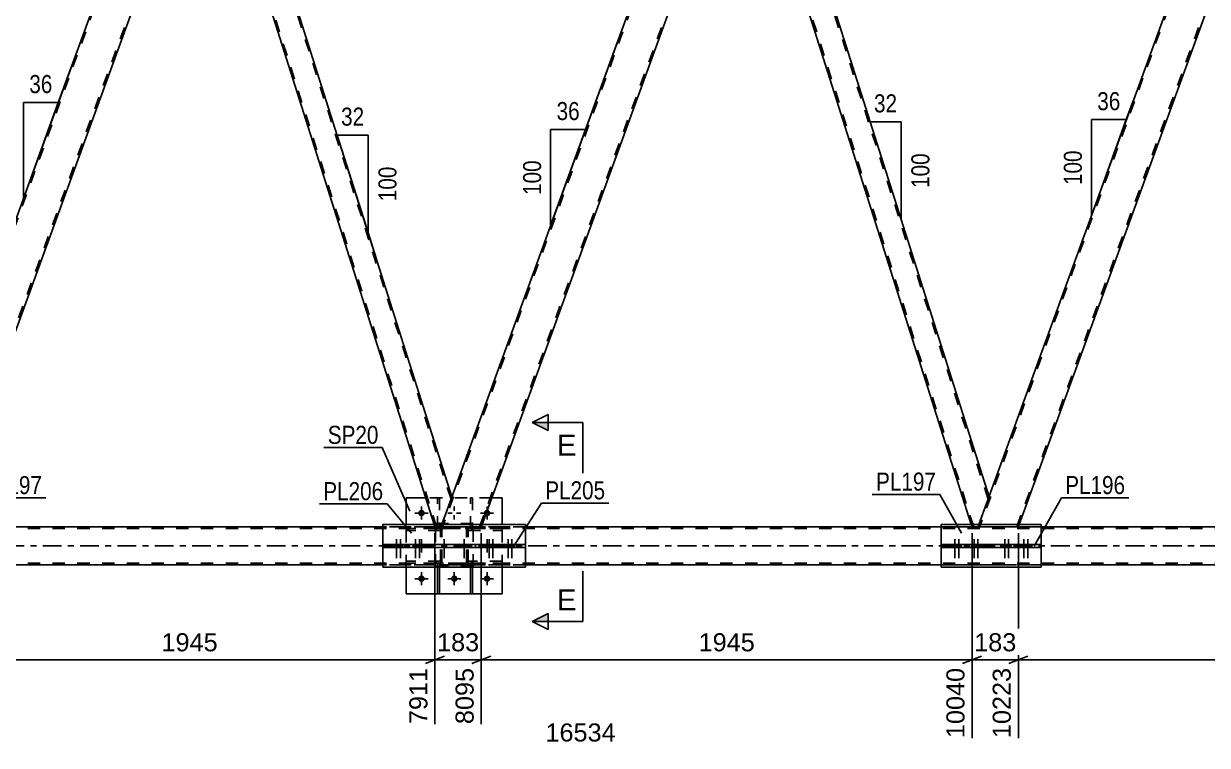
# Model space of a CAD drawing. Header units: millimetres. Extents: x -147 to 694, y -404 to 190.
# Drawn here: x 182.7 to 370.3, y -156.6 to -42.2 of the extents above; entities that cross this region are included whole.
import ezdxf

# ---------------------------------------------------------------- set-up
doc = ezdxf.new("R2010")
doc.units = ezdxf.units.MM
doc.linetypes.add('DXK_LINE_DOT2', pattern=[3.9198, 1.9599, -1.9599])
doc.linetypes.add('DXK_LINE_DOT3', pattern=[5.9187, 2.979, -0.9799, 0.9799, -0.9799])
doc.styles.add('Arial', font='ARIAL.TTF', dxfattribs={"height": 0.2})
doc.styles.add('Arial Narrow', font='ARIALN.TTF', dxfattribs={"height": 0.2})

# ---------------------------------------------------------------- blocks, each defined once
blk = doc.blocks.new('Part-318897192-3287 - 3274')
at = {"color": 2, "linetype": 'Continuous'}
for p, q in [((262.27, -121.6), (239.67, -121.6)), ((239.67, -124.76), (239.67, -121.6)), ((262.27, -124.76), (262.27, -121.6)), ((239.67, -128.4), (239.67, -125.24)), ((262.27, -128.4), (262.27, -125.24)), ((239.67, -128.4), (262.27, -128.4))]:
    blk.add_line(p, q, dxfattribs=at)
at = {"color": 7, "linetype": 'DXK_LINE_DOT2'}
for p, q in [((239.67, -125.24), (239.67, -124.76)), ((262.27, -125.24), (262.27, -124.76))]:
    blk.add_line(p, q, dxfattribs=at)
blk = doc.blocks.new('Part-318897192-3282 - 3274')
at = {"color": 2, "linetype": 'Continuous'}
for p, q in [((243.38, -121.6), (243.38, -117.4)), ((243.38, -117.4), (246.46, -117.4)), ((258.58, -117.4), (256.93, -117.4)), ((258.58, -121.6), (258.58, -117.4)), ((243.38, -132.6), (243.38, -128.4)), ((258.58, -132.6), (258.58, -128.4)), ((258.58, -132.6), (243.38, -132.6))]:
    blk.add_line(p, q, dxfattribs=at)
at = {"color": 7, "linetype": 'DXK_LINE_DOT2'}
for p, q in [((256.93, -117.4), (246.46, -117.4)), ((243.38, -128.4), (243.38, -121.6)), ((258.58, -128.4), (258.58, -121.6))]:
    blk.add_line(p, q, dxfattribs=at)
blk = doc.blocks.new('Bolt-318897192-3346 - 3274')
at = {"linetype": 'Continuous'}
for points in [[(330.7, -124.76), (329.98, -124.76), (329.98, -125.24), (330.7, -125.24)], [(331.3, -124.76), (330.58, -124.76), (330.58, -125.24), (331.3, -125.24)], [(333.72, -124.76), (333, -124.76), (333, -125.24), (333.72, -125.24)], [(334.32, -124.76), (333.6, -124.76), (333.6, -125.24), (334.32, -125.24)]]:
    blk.add_hatch(color=1, dxfattribs=at).paths.add_polyline_path(points)
at = {"color": 1, "linetype": 'Continuous'}
for p, q in [((329.98, -124.76), (329.98, -125.24)), ((330.34, -123.96), (330.34, -126.96)), ((330.58, -124.76), (330.58, -125.24)), ((330.7, -124.76), (330.7, -125.24)), ((330.94, -123.96), (330.94, -126.96)), ((331.3, -124.76), (331.3, -125.24)), ((333, -124.76), (333, -125.24)), ((333.36, -123.96), (333.36, -126.96)), ((333.6, -124.76), (333.6, -125.24)), ((333.72, -124.76), (333.72, -125.24)), ((333.96, -123.96), (333.96, -126.96)), ((334.32, -124.76), (334.32, -125.24))]:
    blk.add_line(p, q, dxfattribs=at)
blk = doc.blocks.new('Part-318897192-3778 - 3274')
at = {"color": 7, "linetype": 'DXK_LINE_DOT2'}
for p, q in [((253.86, -127.76), (253.54, -127.76)), ((253.54, -128.4), (253.54, -127.76)), ((253.54, -128.36), (253.86, -128.36)), ((253.86, -128.4), (253.86, -127.76))]:
    blk.add_line(p, q, dxfattribs=at)
at = {"color": 2, "linetype": 'Continuous'}
for p, q in [((253.54, -132.6), (253.54, -128.4)), ((253.86, -132.6), (253.86, -128.4)), ((253.54, -132.6), (253.86, -132.6))]:
    blk.add_line(p, q, dxfattribs=at)
blk = doc.blocks.new('Part-318897192-3776 - 3274')
at = {"color": 7, "linetype": 'DXK_LINE_DOT2'}
for p, q in [((253.98, -121.46), (247.98, -121.46)), ((247.98, -128.26), (247.98, -121.46)), ((253.98, -128.26), (253.98, -121.46)), ((253.98, -128.26), (247.98, -128.26))]:
    blk.add_line(p, q, dxfattribs=at)
blk = doc.blocks.new('Part-318897192-3712 - 3274')
at = {"color": 2, "linetype": 'Continuous'}
for p, q in [((292.04, -3.4), (249.01, -121.6)), ((298.42, -3.4), (255.4, -121.6))]:
    blk.add_line(p, q, dxfattribs=at)
at = {"color": 7, "linetype": 'DXK_LINE_DOT2'}
for p, q in [((292.44, -3), (249.12, -122)), ((255, -122), (298.31, -3)), ((292.04, -3.4), (292.18, -3)), ((292.18, -3), (298.57, -3)), ((298.57, -3), (298.42, -3.4)), ((249.01, -121.6), (248.87, -122)), ((255.4, -121.6), (255.25, -122)), ((255.25, -122), (248.87, -122))]:
    blk.add_line(p, q, dxfattribs=at)
blk = doc.blocks.new('Part-318897192-3351 - 3274')
at = {"color": 2, "linetype": 'Continuous'}
for p, q in [((328.18, -125.24), (328.18, -124.76)), ((344.03, -124.76), (328.18, -124.76)), ((344.03, -125.24), (328.18, -125.24)), ((334.59, -125.24), (334.59, -124.76)), ((337.62, -125.24), (337.62, -124.76)), ((344.03, -125.24), (344.03, -124.76))]:
    blk.add_line(p, q, dxfattribs=at)
blk = doc.blocks.new('Part-318897192-3499 - 3274')
at = {"color": 7, "linetype": 'DXK_LINE_DOT2'}
for p, q in [((557.73, -122.24), (-33.24, -122.24)), ((557.73, -122), (-12.12, -122)), ((262.27, -122), (239.67, -122)), ((344.03, -122), (328.18, -122)), ((557.73, -127.76), (-33.24, -127.76)), ((557.73, -128), (-12.12, -128)), ((262.27, -128), (239.67, -128)), ((344.03, -128), (328.18, -128))]:
    blk.add_line(p, q, dxfattribs=at)
at = {"color": 2, "linetype": 'Continuous'}
for p, q in [((239.67, -122), (173.76, -122)), ((328.18, -122), (262.27, -122)), ((409.94, -122), (344.03, -122)), ((239.67, -128), (173.76, -128)), ((328.18, -128), (262.27, -128)), ((409.94, -128), (344.03, -128))]:
    blk.add_line(p, q, dxfattribs=at)
at = {"color": 7, "linetype": 'DXK_LINE_DOT3'}
blk.add_line((-33.24, -125), (557.73, -125), dxfattribs=at)
blk = doc.blocks.new('Bolt-318897192-3656 - 3274')
at = {"linetype": 'Continuous'}
for points in [[(246.3, -119.8, -1), (245.26, -119.8, -1)], [(256.7, -119.8, -1), (255.66, -119.8, -1)], [(246.3, -130.2, -1), (245.26, -130.2, -1)], [(251.5, -130.2, -1), (250.46, -130.2, -1)], [(256.7, -130.2, -1), (255.66, -130.2, -1)]]:
    blk.add_hatch(color=1, dxfattribs=at).paths.add_polyline_path(points)
at = {"color": 1, "linetype": 'Continuous'}
for p, q in [((244.74, -119.8), (246.82, -119.8)), ((245.78, -118.76), (245.78, -120.84)), ((249.94, -119.8), (250.63, -119.8)), ((250.98, -118.76), (250.98, -119.45)), ((252.02, -119.8), (251.33, -119.8)), ((255.14, -119.8), (257.22, -119.8)), ((256.18, -118.76), (256.18, -120.84)), ((250.98, -120.84), (250.98, -120.15)), ((244.74, -125), (245.43, -125)), ((245.78, -123.96), (245.78, -124.65)), ((245.78, -126.04), (245.78, -125.35)), ((246.82, -125), (246.13, -125)), ((255.14, -125), (255.83, -125)), ((256.18, -123.96), (256.18, -124.65)), ((256.18, -126.04), (256.18, -125.35)), ((257.22, -125), (256.53, -125)), ((245.78, -129.16), (245.78, -131.24)), ((250.98, -129.16), (250.98, -131.24)), ((256.18, -129.16), (256.18, -131.24)), ((244.74, -130.2), (246.82, -130.2)), ((249.94, -130.2), (252.02, -130.2)), ((255.14, -130.2), (257.22, -130.2))]:
    blk.add_line(p, q, dxfattribs=at)
blk = doc.blocks.new('Bolt-318897192-3658 - 3274')
at = {"linetype": 'Continuous'}
for points in [[(338.61, -124.76), (337.89, -124.76), (337.89, -125.24), (338.61, -125.24)], [(339.21, -124.76), (338.49, -124.76), (338.49, -125.24), (339.21, -125.24)], [(341.62, -124.76), (340.9, -124.76), (340.9, -125.24), (341.62, -125.24)], [(342.23, -124.76), (341.51, -124.76), (341.51, -125.24), (342.23, -125.24)]]:
    blk.add_hatch(color=1, dxfattribs=at).paths.add_polyline_path(points)
at = {"color": 1, "linetype": 'Continuous'}
for p, q in [((337.89, -124.76), (337.89, -125.24)), ((338.25, -123.96), (338.25, -126.96)), ((338.49, -124.76), (338.49, -125.24)), ((338.61, -124.76), (338.61, -125.24)), ((338.85, -123.96), (338.85, -126.96)), ((339.21, -124.76), (339.21, -125.24)), ((340.9, -124.76), (340.9, -125.24)), ((341.26, -123.96), (341.26, -126.96)), ((341.51, -124.76), (341.51, -125.24)), ((341.62, -124.76), (341.62, -125.24)), ((341.87, -123.96), (341.87, -126.96)), ((342.23, -124.76), (342.23, -125.24))]:
    blk.add_line(p, q, dxfattribs=at)
blk = doc.blocks.new('Part-318897192-3759 - 3274')
at = {"color": 7, "linetype": 'DXK_LINE_DOT2'}
for p, q in [((213.43, -3), (211.7, -7.77)), ((214.38, -3), (213.43, -3)), ((250.47, -117.6), (214.13, -3)), ((214.51, -3.4), (214.38, -3)), ((248.17, -122), (211.83, -7.4)), ((248.87, -122), (250.6, -117.23)), ((247.92, -122), (247.79, -121.6)), ((247.92, -122), (248.87, -122))]:
    blk.add_line(p, q, dxfattribs=at)
at = {"color": 2, "linetype": 'Continuous'}
for p, q in [((250.6, -117.23), (214.51, -3.4)), ((247.79, -121.6), (211.7, -7.77))]:
    blk.add_line(p, q, dxfattribs=at)
blk = doc.blocks.new('Part-318897192-3892 - 3274')
at = {"color": 7, "linetype": 'DXK_LINE_DOT2'}
for p, q in [((298.57, -3), (296.83, -7.77)), ((299.52, -3), (298.57, -3)), ((335.6, -117.6), (299.26, -3)), ((299.64, -3.4), (299.52, -3)), ((333.31, -122), (296.97, -7.4)), ((334, -122), (335.74, -117.23)), ((333.05, -122), (332.93, -121.6)), ((333.05, -122), (334, -122))]:
    blk.add_line(p, q, dxfattribs=at)
at = {"color": 2, "linetype": 'Continuous'}
for p, q in [((335.74, -117.23), (299.64, -3.4)), ((332.93, -121.6), (296.83, -7.77))]:
    blk.add_line(p, q, dxfattribs=at)
blk = doc.blocks.new('Part-318897192-3777 - 3274')
at = {"color": 7, "linetype": 'DXK_LINE_DOT2'}
for p, q in [((248.78, -122.48), (248.82, -122.3)), ((248.82, -122.3), (248.78, -122.48)), ((248.78, -127.52), (248.78, -122.48)), ((249.02, -122.48), (249.04, -122.39)), ((249.02, -127.52), (249.02, -122.48)), ((249.04, -122.39), (249.09, -122.31)), ((249.08, -122.04), (249.26, -122)), ((249.26, -122), (249.08, -122.04)), ((249.09, -122.31), (249.17, -122.26)), ((249.17, -122.26), (249.26, -122.24)), ((252.7, -122), (249.26, -122)), ((249.26, -122.24), (252.7, -122.24)), ((252.7, -122), (252.89, -122.04)), ((252.89, -122.04), (252.7, -122)), ((252.7, -122.24), (252.79, -122.26)), ((252.79, -122.26), (252.87, -122.31)), ((252.87, -122.31), (252.92, -122.39)), ((252.92, -122.39), (252.94, -122.48)), ((252.94, -127.52), (252.94, -122.48)), ((253.15, -122.3), (253.18, -122.48)), ((253.18, -122.48), (253.15, -122.3)), ((253.18, -127.52), (253.18, -122.48)), ((248.82, -127.7), (248.78, -127.52)), ((248.78, -127.52), (248.82, -127.7)), ((249.04, -127.61), (249.02, -127.52)), ((252.94, -127.52), (252.92, -127.61)), ((253.18, -127.52), (253.15, -127.7)), ((253.15, -127.7), (253.18, -127.52)), ((249.09, -127.69), (249.04, -127.61)), ((249.26, -128), (249.08, -127.96)), ((249.08, -127.96), (249.26, -128)), ((249.17, -127.74), (249.09, -127.69)), ((249.26, -127.76), (249.17, -127.74)), ((252.7, -127.76), (249.26, -127.76)), ((252.7, -128), (249.26, -128)), ((252.79, -127.74), (252.7, -127.76)), ((252.89, -127.96), (252.7, -128)), ((252.7, -128), (252.89, -127.96)), ((252.87, -127.69), (252.79, -127.74)), ((252.92, -127.61), (252.87, -127.69))]:
    blk.add_line(p, q, dxfattribs=at)
at = {"color": 7, "linetype": 'DXK_LINE_DOT3'}
blk.add_line((250.98, -125), (250.98, -125), dxfattribs=at)
at = {"color": 7, "linetype": 'DXK_LINE_DOT2'}
for centre, start, end in [((249.26, -122.48), 112.5, 157.5), ((249.26, -122.48), 112.5, 157.5), ((252.7, -122.48), 22.5, 67.5), ((252.7, -122.48), 22.5, 67.5), ((249.26, -127.52), 202.5, 247.5), ((249.26, -127.52), 202.5, 247.5), ((252.7, -127.52), 292.5, 337.5), ((252.7, -127.52), 292.5, 337.5)]:
    blk.add_arc(centre, 0.48, start, end, dxfattribs=at)
blk = doc.blocks.new('Part-318897192-3783 - 3274')
at = {"color": 2, "linetype": 'Continuous'}
for p, q in [((377.17, -3.4), (334.15, -121.6)), ((383.56, -3.4), (340.53, -121.6))]:
    blk.add_line(p, q, dxfattribs=at)
at = {"color": 7, "linetype": 'DXK_LINE_DOT2'}
for p, q in [((377.57, -3), (334.26, -122)), ((340.13, -122), (383.45, -3)), ((377.17, -3.4), (377.32, -3)), ((377.32, -3), (383.7, -3)), ((383.7, -3), (383.56, -3.4)), ((334.15, -121.6), (334, -122)), ((340.53, -121.6), (340.39, -122)), ((340.39, -122), (334, -122))]:
    blk.add_line(p, q, dxfattribs=at)
blk = doc.blocks.new('Part-318897192-3793 - 3274')
at = {"color": 7, "linetype": 'DXK_LINE_DOT2'}
for p, q in [((258.58, -122.24), (253.18, -122.24)), ((253.18, -122.24), (253.18, -122.56)), ((253.18, -122.56), (258.58, -122.56)), ((253.78, -122.56), (253.78, -122.24)), ((258.58, -122.56), (258.58, -122.24))]:
    blk.add_line(p, q, dxfattribs=at)
blk = doc.blocks.new('Part-318897192-3798 - 3274')
at = {"color": 7, "linetype": 'DXK_LINE_DOT2'}
for p, q in [((248.66, -127.76), (248.34, -127.76)), ((248.34, -128.4), (248.34, -127.76)), ((248.34, -128.36), (248.66, -128.36)), ((248.66, -128.4), (248.66, -127.76))]:
    blk.add_line(p, q, dxfattribs=at)
at = {"color": 2, "linetype": 'Continuous'}
for p, q in [((248.34, -132.6), (248.34, -128.4)), ((248.66, -132.6), (248.66, -128.4)), ((248.34, -132.6), (248.66, -132.6))]:
    blk.add_line(p, q, dxfattribs=at)
blk = doc.blocks.new('Part-318897192-3855 - 3274')
at = {"color": 2, "linetype": 'Continuous'}
for p, q in [((344.03, -121.6), (328.18, -121.6)), ((328.18, -124.76), (328.18, -121.6)), ((344.03, -124.76), (344.03, -121.6)), ((328.18, -128.4), (328.18, -125.24)), ((344.03, -128.4), (344.03, -125.24)), ((328.18, -128.4), (344.03, -128.4))]:
    blk.add_line(p, q, dxfattribs=at)
at = {"color": 7, "linetype": 'DXK_LINE_DOT2'}
for p, q in [((328.18, -125.24), (328.18, -124.76)), ((344.03, -125.24), (344.03, -124.76))]:
    blk.add_line(p, q, dxfattribs=at)
blk = doc.blocks.new('Part-318897192-3857 - 3274')
at = {"color": 7, "linetype": 'DXK_LINE_DOT2'}
for p, q in [((253.54, -122.24), (253.54, -117.4)), ((253.54, -117.4), (253.86, -117.4)), ((253.86, -117.4), (253.86, -122.24)), ((253.54, -121.64), (253.86, -121.64)), ((253.86, -122.24), (253.54, -122.24))]:
    blk.add_line(p, q, dxfattribs=at)
blk = doc.blocks.new('Part-318897192-3858 - 3274')
at = {"color": 7, "linetype": 'DXK_LINE_DOT2'}
for p, q in [((248.34, -122.24), (248.34, -117.4)), ((248.34, -117.4), (248.66, -117.4)), ((248.66, -117.4), (248.66, -122.24)), ((248.34, -121.64), (248.66, -121.64)), ((248.66, -122.24), (248.34, -122.24))]:
    blk.add_line(p, q, dxfattribs=at)
blk = doc.blocks.new('Part-318897192-3859 - 3274')
at = {"color": 7, "linetype": 'DXK_LINE_DOT2'}
for p, q in [((248.78, -127.44), (243.38, -127.44)), ((243.38, -127.44), (243.38, -127.76)), ((248.18, -127.76), (248.18, -127.44)), ((248.78, -127.76), (248.78, -127.44)), ((248.78, -127.76), (243.38, -127.76))]:
    blk.add_line(p, q, dxfattribs=at)
blk = doc.blocks.new('Part-318897192-3860 - 3274')
at = {"color": 7, "linetype": 'DXK_LINE_DOT2'}
for p, q in [((248.78, -122.24), (243.38, -122.24)), ((243.38, -122.24), (243.38, -122.56)), ((248.78, -122.56), (243.38, -122.56)), ((248.18, -122.56), (248.18, -122.24)), ((248.78, -122.56), (248.78, -122.24))]:
    blk.add_line(p, q, dxfattribs=at)
blk = doc.blocks.new('Part-318897192-3861 - 3274')
at = {"color": 7, "linetype": 'DXK_LINE_DOT2'}
for p, q in [((258.58, -127.44), (253.18, -127.44)), ((253.18, -127.44), (253.18, -127.76)), ((253.78, -127.76), (253.78, -127.44)), ((258.58, -127.76), (258.58, -127.44)), ((253.18, -127.76), (258.58, -127.76))]:
    blk.add_line(p, q, dxfattribs=at)
blk = doc.blocks.new('Part-318897192-3887 - 3274')
at = {"color": 2, "linetype": 'Continuous'}
for p, q in [((206.9, -3.4), (163.88, -121.6)), ((213.29, -3.4), (170.26, -121.6))]:
    blk.add_line(p, q, dxfattribs=at)
at = {"color": 7, "linetype": 'DXK_LINE_DOT2'}
for p, q in [((207.3, -3), (163.99, -122)), ((169.86, -122), (213.18, -3)), ((206.9, -3.4), (207.05, -3)), ((207.05, -3), (213.43, -3)), ((213.43, -3), (213.29, -3.4)), ((163.88, -121.6), (163.73, -122)), ((170.26, -121.6), (170.12, -122)), ((170.12, -122), (163.73, -122))]:
    blk.add_line(p, q, dxfattribs=at)
blk = doc.blocks.new('Part-318897192-3977 - 3274')
at = {"color": 2, "linetype": 'Continuous'}
for p, q in [((239.67, -124.76), (262.27, -124.76)), ((239.67, -125.24), (239.67, -124.76)), ((262.27, -125.24), (239.67, -125.24)), ((246.08, -125.24), (246.08, -124.76)), ((247.57, -125.24), (247.57, -124.76)), ((254.37, -125.24), (254.37, -124.76)), ((255.86, -125.24), (255.86, -124.76)), ((262.27, -124.76), (262.27, -125.24))]:
    blk.add_line(p, q, dxfattribs=at)
at = {"color": 7, "linetype": 'DXK_LINE_DOT2'}
for p, q in [((262.27, -124.76), (239.67, -124.76)), ((262.27, -125.24), (239.67, -125.24))]:
    blk.add_line(p, q, dxfattribs=at)
blk = doc.blocks.new('Bolt-318897192-3978 - 3274')
at = {"linetype": 'Continuous'}
for points in [[(256.85, -124.76), (256.13, -124.76), (256.13, -125.24), (256.85, -125.24)], [(257.45, -124.76), (256.73, -124.76), (256.73, -125.24), (257.45, -125.24)], [(259.87, -124.76), (259.15, -124.76), (259.15, -125.24), (259.87, -125.24)], [(260.47, -124.76), (259.75, -124.76), (259.75, -125.24), (260.47, -125.24)]]:
    blk.add_hatch(color=1, dxfattribs=at).paths.add_polyline_path(points)
at = {"color": 1, "linetype": 'Continuous'}
for p, q in [((256.13, -124.76), (256.13, -125.24)), ((256.49, -123.96), (256.49, -126.96)), ((256.73, -124.76), (256.73, -125.24)), ((256.85, -124.76), (256.85, -125.24)), ((257.09, -123.96), (257.09, -126.96)), ((257.45, -124.76), (257.45, -125.24)), ((259.15, -124.76), (259.15, -125.24)), ((259.51, -123.96), (259.51, -126.96)), ((259.75, -124.76), (259.75, -125.24)), ((259.87, -124.76), (259.87, -125.24)), ((260.11, -123.96), (260.11, -126.96)), ((260.47, -124.76), (260.47, -125.24))]:
    blk.add_line(p, q, dxfattribs=at)
blk = doc.blocks.new('Bolt-318897192-3979 - 3274')
at = {"linetype": 'Continuous'}
for points in [[(249.73, -124.76), (249.01, -124.76), (249.01, -125.24), (249.73, -125.24)], [(249.73, -124.76), (249.01, -124.76), (249.01, -125.24), (249.73, -125.24)], [(252.93, -124.76), (252.21, -124.76), (252.21, -125.24), (252.93, -125.24)], [(252.93, -124.76), (252.21, -124.76), (252.21, -125.24), (252.93, -125.24)]]:
    blk.add_hatch(color=1, dxfattribs=at).paths.add_polyline_path(points)
at = {"color": 1, "linetype": 'Continuous'}
for p, q in [((249.01, -124.76), (249.01, -125.24)), ((249.01, -124.76), (249.01, -125.24)), ((249.37, -123.96), (249.37, -126.96)), ((249.37, -123.96), (249.37, -126.96)), ((249.73, -124.76), (249.73, -125.24)), ((249.73, -124.76), (249.73, -125.24)), ((252.21, -124.76), (252.21, -125.24)), ((252.21, -124.76), (252.21, -125.24)), ((252.57, -123.96), (252.57, -126.96)), ((252.57, -123.96), (252.57, -126.96)), ((252.93, -124.76), (252.93, -125.24)), ((252.93, -124.76), (252.93, -125.24))]:
    blk.add_line(p, q, dxfattribs=at)
blk = doc.blocks.new('Bolt-318897192-3980 - 3274')
at = {"linetype": 'Continuous'}
for points in [[(242.19, -124.76), (241.47, -124.76), (241.47, -125.24), (242.19, -125.24)], [(242.79, -124.76), (242.07, -124.76), (242.07, -125.24), (242.79, -125.24)], [(245.21, -124.76), (244.49, -124.76), (244.49, -125.24), (245.21, -125.24)], [(245.81, -124.76), (245.09, -124.76), (245.09, -125.24), (245.81, -125.24)]]:
    blk.add_hatch(color=1, dxfattribs=at).paths.add_polyline_path(points)
at = {"color": 1, "linetype": 'Continuous'}
for p, q in [((241.47, -124.76), (241.47, -125.24)), ((241.83, -123.96), (241.83, -126.96)), ((242.07, -124.76), (242.07, -125.24)), ((242.19, -124.76), (242.19, -125.24)), ((242.43, -123.96), (242.43, -126.96)), ((242.79, -124.76), (242.79, -125.24)), ((244.49, -124.76), (244.49, -125.24)), ((244.85, -123.96), (244.85, -126.96)), ((245.09, -124.76), (245.09, -125.24)), ((245.21, -124.76), (245.21, -125.24)), ((245.45, -123.96), (245.45, -126.96)), ((245.81, -124.76), (245.81, -125.24))]:
    blk.add_line(p, q, dxfattribs=at)
blk = doc.blocks.new('AngleDimension-318897192-4216 - 3274')
at = {"color": 7, "linetype": 'Continuous'}
for p, q in [((237.32, -59.89), (232.42, -59.89)), ((237.32, -75.33), (232.42, -59.89)), ((237.32, -75.33), (237.32, -59.89)), ((238.66, -79.55), (237.32, -75.33))]:
    blk.add_line(p, q, dxfattribs=at)
at = {"color": 0}
for points in [[(237.3, -58.99), (237.3, -54.79), (232.44, -54.79), (232.44, -58.99)], [(242.42, -64.27), (238.22, -64.27), (238.22, -70.96), (242.42, -70.96)]]:
    blk.add_wipeout(points, dxfattribs=at)
at = {"color": 3, "style": 'Arial Narrow'}
blk.add_text('32', height=2.863, dxfattribs=at).set_placement((233.04, -58.39))
blk.add_text('100', height=2.863, rotation=90.0002, dxfattribs=at).set_placement((241.82, -70.36))
blk = doc.blocks.new('StraightDimension-318897192-10238 - 3274')
at = {"color": 7, "linetype": 'Continuous'}
for p, q in [((340.39, -123), (340.39, -155.47)), ((418.19, -123), (418.19, -155.47)), ((341.89, -142.46), (338.89, -143.66)), ((416.69, -143.66), (419.69, -142.46)), ((340.39, -143.06), (418.19, -143.06))]:
    blk.add_line(p, q, dxfattribs=at)
at = {"color": 0}
blk.add_wipeout([(384.34, -142.31), (384.34, -138.11), (374.24, -138.11), (374.24, -142.31)], dxfattribs=at)
at = {"color": 0, "linetype": 'Continuous'}
blk.add_wipeout([(417.59, -143.76), (413.39, -143.76), (413.39, -156.07), (417.59, -156.07)], dxfattribs=at)
at = {"color": 3, "style": 'Arial'}
blk.add_text('1945', height=2.865, dxfattribs=at).set_placement((374.84, -141.71))
at = {"color": 3, "linetype": 'Continuous', "style": 'Arial'}
blk.add_text('12168', height=2.865, rotation=90.0002, dxfattribs=at).set_placement((416.99, -155.47))
blk = doc.blocks.new('StraightDimension-318897192-10241 - 3274')
at = {"color": 7, "linetype": 'Continuous'}
for p, q in [((247.92, -123), (247.92, -153.25)), ((255.25, -123), (255.25, -153.25)), ((246.42, -143.66), (249.42, -142.46)), ((256.75, -142.46), (253.75, -143.66)), ((247.92, -143.06), (255.25, -143.06))]:
    blk.add_line(p, q, dxfattribs=at)
at = {"color": 0}
blk.add_wipeout([(255.52, -142.31), (255.52, -138.11), (247.65, -138.11), (247.65, -142.31)], dxfattribs=at)
at = {"color": 0, "linetype": 'Continuous'}
blk.add_wipeout([(254.65, -143.76), (250.45, -143.76), (250.45, -153.85), (254.65, -153.85)], dxfattribs=at)
at = {"color": 3, "style": 'Arial'}
blk.add_text('183', height=2.865, dxfattribs=at).set_placement((248.25, -141.71))
at = {"color": 3, "linetype": 'Continuous', "style": 'Arial'}
blk.add_text('8095', height=2.865, rotation=90.0002, dxfattribs=at).set_placement((254.05, -153.25))
blk = doc.blocks.new('StraightDimension-318897192-10239 - 3274')
at = {"color": 7, "linetype": 'Continuous'}
for p, q in [((333.05, -123), (333.05, -155.47)), ((340.39, -123), (340.39, -155.47)), ((331.55, -143.66), (334.55, -142.46)), ((341.89, -142.46), (338.89, -143.66)), ((333.05, -143.06), (340.39, -143.06))]:
    blk.add_line(p, q, dxfattribs=at)
at = {"color": 0}
blk.add_wipeout([(340.66, -142.31), (340.66, -138.11), (332.79, -138.11), (332.79, -142.31)], dxfattribs=at)
at = {"color": 0, "linetype": 'Continuous'}
blk.add_wipeout([(339.79, -143.76), (335.59, -143.76), (335.59, -156.07), (339.79, -156.07)], dxfattribs=at)
at = {"color": 3, "style": 'Arial'}
blk.add_text('183', height=2.865, dxfattribs=at).set_placement((333.39, -141.71))
at = {"color": 3, "linetype": 'Continuous', "style": 'Arial'}
blk.add_text('10223', height=2.865, rotation=90.0002, dxfattribs=at).set_placement((339.19, -155.47))
blk = doc.blocks.new('AngleDimension-318897192-4065 - 3274')
at = {"color": 7, "linetype": 'Continuous'}
for p, q in [((358.59, -54.44), (357.5, -57.44)), ((351.96, -57.44), (357.5, -57.44)), ((351.96, -72.67), (357.5, -57.44)), ((351.96, -72.67), (351.96, -57.44))]:
    blk.add_line(p, q, dxfattribs=at)
at = {"color": 0}
for points in [[(357.16, -56.54), (357.16, -52.34), (352.3, -52.34), (352.3, -56.54)], [(351.06, -61.71), (346.86, -61.71), (346.86, -68.4), (351.06, -68.4)]]:
    blk.add_wipeout(points, dxfattribs=at)
at = {"color": 3, "style": 'Arial Narrow'}
blk.add_text('36', height=2.863, dxfattribs=at).set_placement((352.9, -55.94))
blk.add_text('100', height=2.863, rotation=90.0002, dxfattribs=at).set_placement((350.46, -67.8))
blk = doc.blocks.new('StraightDimension-318897192-4993 - 3274')
at = {"color": 0}
blk.add_wipeout([(277.15, -156.61), (277.15, -152.41), (264.83, -152.41), (264.83, -156.61)], dxfattribs=at)
at = {"color": 3, "style": 'Arial'}
blk.add_text('16534', height=2.865, dxfattribs=at).set_placement((265.43, -156.01))
blk = doc.blocks.new('StraightDimension-318897192-10240 - 3274')
at = {"color": 7, "linetype": 'Continuous'}
for p, q in [((255.25, -123), (255.25, -153.25)), ((333.05, -123), (333.05, -155.47)), ((256.75, -142.46), (253.75, -143.66)), ((331.55, -143.66), (334.55, -142.46)), ((255.25, -143.06), (333.05, -143.06))]:
    blk.add_line(p, q, dxfattribs=at)
at = {"color": 0}
blk.add_wipeout([(299.2, -142.31), (299.2, -138.11), (289.11, -138.11), (289.11, -142.31)], dxfattribs=at)
at = {"color": 0, "linetype": 'Continuous'}
blk.add_wipeout([(332.45, -143.76), (328.25, -143.76), (328.25, -156.07), (332.45, -156.07)], dxfattribs=at)
at = {"color": 3, "style": 'Arial'}
blk.add_text('1945', height=2.865, dxfattribs=at).set_placement((289.71, -141.71))
at = {"color": 3, "linetype": 'Continuous', "style": 'Arial'}
blk.add_text('10040', height=2.865, rotation=90.0002, dxfattribs=at).set_placement((331.85, -155.47))
blk = doc.blocks.new('StraightDimension-318897192-10242 - 3274')
at = {"color": 7, "linetype": 'Continuous'}
for p, q in [((170.12, -123), (170.12, -153.25)), ((247.92, -123), (247.92, -153.25)), ((171.62, -142.46), (168.62, -143.66)), ((246.42, -143.66), (249.42, -142.46)), ((170.12, -143.06), (247.92, -143.06))]:
    blk.add_line(p, q, dxfattribs=at)
at = {"color": 0}
blk.add_wipeout([(214.07, -142.31), (214.07, -138.11), (203.97, -138.11), (203.97, -142.31)], dxfattribs=at)
at = {"color": 0, "linetype": 'Continuous'}
blk.add_wipeout([(247.32, -143.76), (243.12, -143.76), (243.12, -153.85), (247.32, -153.85)], dxfattribs=at)
at = {"color": 3, "style": 'Arial'}
blk.add_text('1945', height=2.865, dxfattribs=at).set_placement((204.57, -141.71))
at = {"color": 3, "linetype": 'Continuous', "style": 'Arial'}
blk.add_text('7911', height=2.865, rotation=90.0002, dxfattribs=at).set_placement((246.72, -153.25))
blk = doc.blocks.new('AngleDimension-318897192-5075 - 3274')
at = {"color": 7, "linetype": 'Continuous'}
for p, q in [((277.08, -44.5), (271.79, -59.01)), ((266.25, -59.01), (271.79, -59.01)), ((266.25, -74.24), (271.79, -59.01)), ((266.25, -74.24), (266.25, -59.01))]:
    blk.add_line(p, q, dxfattribs=at)
at = {"color": 0}
for points in [[(271.45, -58.11), (271.45, -53.91), (266.6, -53.91), (266.6, -58.11)], [(265.35, -63.28), (261.15, -63.28), (261.15, -69.97), (265.35, -69.97)]]:
    blk.add_wipeout(points, dxfattribs=at)
at = {"color": 3, "style": 'Arial Narrow'}
blk.add_text('36', height=2.863, dxfattribs=at).set_placement((267.2, -57.51))
blk.add_text('100', height=2.863, rotation=90.0002, dxfattribs=at).set_placement((264.75, -69.37))
blk = doc.blocks.new('AngleDimension-318897192-5032 - 3274')
at = {"color": 7, "linetype": 'Continuous'}
for p, q in [((191.4, -46), (188.22, -54.73)), ((182.68, -54.73), (188.22, -54.73)), ((182.68, -69.95), (188.22, -54.73)), ((182.68, -69.95), (182.68, -54.73))]:
    blk.add_line(p, q, dxfattribs=at)
at = {"color": 0}
for points in [[(187.88, -53.83), (187.88, -49.63), (183.02, -49.63), (183.02, -53.83)], [(181.78, -58.99), (177.58, -58.99), (177.58, -65.68), (181.78, -65.68)]]:
    blk.add_wipeout(points, dxfattribs=at)
at = {"color": 3, "style": 'Arial Narrow'}
blk.add_text('36', height=2.863, dxfattribs=at).set_placement((183.62, -53.23))
blk.add_text('100', height=2.863, rotation=90.0002, dxfattribs=at).set_placement((181.18, -65.08))
blk = doc.blocks.new('AngleDimension-318897192-4079 - 3274')
at = {"color": 7, "linetype": 'Continuous'}
for p, q in [((321.79, -57.79), (316.89, -57.79)), ((321.79, -73.24), (316.89, -57.79)), ((321.79, -73.24), (321.79, -57.79)), ((321.8, -73.29), (321.79, -73.24))]:
    blk.add_line(p, q, dxfattribs=at)
at = {"color": 0}
for points in [[(321.77, -56.89), (321.77, -52.69), (316.91, -52.69), (316.91, -56.89)], [(326.89, -62.17), (322.69, -62.17), (322.69, -68.86), (326.89, -68.86)]]:
    blk.add_wipeout(points, dxfattribs=at)
at = {"color": 3, "style": 'Arial Narrow'}
blk.add_text('32', height=2.863, dxfattribs=at).set_placement((317.51, -56.29))
blk.add_text('100', height=2.863, rotation=90.0002, dxfattribs=at).set_placement((326.29, -68.26))
blk = doc.blocks.new('Mark-318897192-3278 - 3274')
at = {"color": 0}
blk.add_wipeout([(238.97, -108.83), (238.97, -105.83), (230.93, -105.83), (230.93, -108.83)], dxfattribs=at)
blk.add_wipeout([(238.97, -108.83), (238.97, -105.83), (230.93, -105.83), (230.93, -108.83)], dxfattribs=at)
at = {"color": 30, "linetype": 'Continuous'}
for p in [(230.33, -109.43), (243.92, -119.49)]:
    blk.add_line(p, (239.57, -109.43), dxfattribs=at)
at = {"color": 3, "style": 'Arial Narrow'}
blk.add_text('SP20', height=2.863, dxfattribs=at).set_placement((230.93, -108.83))
blk = doc.blocks.new('Mark-318897192-3283 - 3274')
at = {"color": 0}
blk.add_wipeout([(239.73, -117.76), (239.73, -114.76), (230.22, -114.76), (230.22, -117.76)], dxfattribs=at)
blk.add_wipeout([(239.73, -117.76), (239.73, -114.76), (230.22, -114.76), (230.22, -117.76)], dxfattribs=at)
at = {"color": 30, "linetype": 'Continuous'}
for p in [(229.62, -118.36), (244.21, -122.98)]:
    blk.add_line(p, (240.33, -118.36), dxfattribs=at)
at = {"color": 3, "style": 'Arial Narrow'}
blk.add_text('PL206', height=2.863, dxfattribs=at).set_placement((230.22, -117.76))
blk = doc.blocks.new('Mark-318897192-3347 - 3274')
at = {"color": 0}
blk.add_wipeout([(357.32, -116.79), (357.32, -113.79), (347.82, -113.79), (347.82, -116.79)], dxfattribs=at)
blk.add_wipeout([(357.32, -116.79), (357.32, -113.79), (347.82, -113.79), (347.82, -116.79)], dxfattribs=at)
at = {"color": 30, "linetype": 'Continuous'}
for p, q in [((342.88, -125.04), (347.22, -117.39)), ((347.22, -117.39), (357.92, -117.39))]:
    blk.add_line(p, q, dxfattribs=at)
at = {"color": 3, "style": 'Arial Narrow'}
blk.add_text('PL196', height=2.863, dxfattribs=at).set_placement((347.82, -116.79))
blk = doc.blocks.new('Mark-318897192-3973 - 3274')
at = {"color": 0}
blk.add_wipeout([(274.9, -117.62), (274.9, -114.62), (265.4, -114.62), (265.4, -117.62)], dxfattribs=at)
blk.add_wipeout([(274.9, -117.62), (274.9, -114.62), (265.4, -114.62), (265.4, -117.62)], dxfattribs=at)
at = {"color": 30, "linetype": 'Continuous'}
for p, q in [((260.38, -125.08), (264.8, -118.22)), ((264.8, -118.22), (275.5, -118.22))]:
    blk.add_line(p, q, dxfattribs=at)
at = {"color": 3, "style": 'Arial Narrow'}
blk.add_text('PL205', height=2.863, dxfattribs=at).set_placement((265.4, -117.62))
blk = doc.blocks.new('Mark-318897192-3771 - 3274')
at = {"color": 0}
blk.add_wipeout([(185.65, -116.8), (185.65, -113.8), (176.14, -113.8), (176.14, -116.8)], dxfattribs=at)
blk.add_wipeout([(185.65, -116.8), (185.65, -113.8), (176.14, -113.8), (176.14, -116.8)], dxfattribs=at)
at = {"color": 30, "linetype": 'Continuous'}
for p, q in [((172.9, -123.89), (175.54, -117.4)), ((175.54, -117.4), (186.25, -117.4))]:
    blk.add_line(p, q, dxfattribs=at)
at = {"color": 3, "style": 'Arial Narrow'}
blk.add_text('PL197', height=2.863, dxfattribs=at).set_placement((176.14, -116.8))
blk = doc.blocks.new('Mark-318897192-3851 - 3274')
at = {"color": 0}
blk.add_wipeout([(327.34, -116.24), (327.34, -113.24), (317.84, -113.24), (317.84, -116.24)], dxfattribs=at)
blk.add_wipeout([(327.34, -116.24), (327.34, -113.24), (317.84, -113.24), (317.84, -116.24)], dxfattribs=at)
at = {"color": 30, "linetype": 'Continuous'}
for p in [(317.24, -116.84), (331.36, -122.98)]:
    blk.add_line(p, (327.94, -116.84), dxfattribs=at)
at = {"color": 3, "style": 'Arial Narrow'}
blk.add_text('PL197', height=2.863, dxfattribs=at).set_placement((317.84, -116.24))
blk = doc.blocks.new('SectionMark-318897192-5151 - 3274')
at = {"linetype": 'Continuous'}
for points in [[(265.85, -105.45), (265.85, -106.7), (263.35, -105.45)], [(265.85, -135.74), (265.85, -136.99), (263.35, -136.99)]]:
    blk.add_hatch(color=6, dxfattribs=at).paths.add_polyline_path(points)
at = {"color": 6, "linetype": 'Continuous'}
for p, q in [((263.35, -105.45), (265.85, -104.2)), ((265.85, -106.7), (265.85, -104.2)), ((271.35, -105.45), (263.35, -105.45)), ((263.35, -105.45), (265.85, -106.7)), ((271.35, -105.45), (271.35, -113.45)), ((271.35, -136.99), (271.35, -128.99)), ((263.35, -136.99), (265.85, -135.74)), ((265.85, -135.74), (265.85, -138.24)), ((271.35, -136.99), (263.35, -136.99)), ((265.85, -138.24), (263.35, -136.99))]:
    blk.add_line(p, q, dxfattribs=at)
at = {"color": 0, "linetype": 'Continuous'}
for points in [[(270.35, -110.7), (270.35, -107.2), (267.24, -107.2), (267.24, -110.7)], [(270.35, -135.24), (270.35, -131.74), (267.24, -131.74), (267.24, -135.24)]]:
    blk.add_wipeout(points, dxfattribs=at)
at = {"color": 3, "linetype": 'Continuous', "style": 'Arial'}
for p in [(267.24, -110.7), (267.24, -135.24)]:
    blk.add_text('E', height=3.34, dxfattribs=at).set_placement(p)

msp = doc.modelspace()

# ---------------------------------------------------------------- block references
for name in ['Part-318897192-3887 - 3274', 'Part-318897192-3759 - 3274', 'Part-318897192-3712 - 3274', 'Part-318897192-3892 - 3274', 'Part-318897192-3783 - 3274', 'Part-318897192-3282 - 3274', 'Part-318897192-3858 - 3274', 'Part-318897192-3857 - 3274', 'Bolt-318897192-3656 - 3274', 'Part-318897192-3287 - 3274', 'Part-318897192-3776 - 3274', 'Part-318897192-3855 - 3274', 'Part-318897192-3499 - 3274', 'Part-318897192-3860 - 3274', 'Part-318897192-3777 - 3274', 'Part-318897192-3793 - 3274', 'Part-318897192-3977 - 3274', 'Bolt-318897192-3980 - 3274', 'Bolt-318897192-3979 - 3274', 'Bolt-318897192-3978 - 3274', 'Part-318897192-3351 - 3274', 'Bolt-318897192-3346 - 3274', 'Bolt-318897192-3658 - 3274', 'Part-318897192-3859 - 3274', 'Part-318897192-3861 - 3274', 'Part-318897192-3798 - 3274', 'Part-318897192-3778 - 3274']:
    msp.add_blockref(name, (0, 0))

# ---------------------------------------------------------------- next in the draw order: block references
for name in ['AngleDimension-318897192-4065 - 3274', 'AngleDimension-318897192-4216 - 3274', 'StraightDimension-318897192-10241 - 3274', 'StraightDimension-318897192-10238 - 3274']:
    msp.add_blockref(name, (0, 0))

# ---------------------------------------------------------------- next in the draw order: block references
msp.add_blockref('StraightDimension-318897192-10239 - 3274', (0, 0))

# ---------------------------------------------------------------- next in the draw order: block references
msp.add_blockref('StraightDimension-318897192-4993 - 3274', (0, 0))

# ---------------------------------------------------------------- next in the draw order: block references
for name in ['AngleDimension-318897192-5075 - 3274', 'AngleDimension-318897192-5032 - 3274', 'AngleDimension-318897192-4079 - 3274', 'Mark-318897192-3278 - 3274', 'Mark-318897192-3347 - 3274', 'StraightDimension-318897192-10242 - 3274', 'StraightDimension-318897192-10240 - 3274']:
    msp.add_blockref(name, (0, 0))

# ---------------------------------------------------------------- next in the draw order: block references
for name in ['Mark-318897192-3771 - 3274', 'Mark-318897192-3851 - 3274', 'Mark-318897192-3283 - 3274', 'Mark-318897192-3973 - 3274']:
    msp.add_blockref(name, (0, 0))

# ---------------------------------------------------------------- next in the draw order: block references
msp.add_blockref('SectionMark-318897192-5151 - 3274', (0, 0))

doc.saveas('drawing.dxf')
